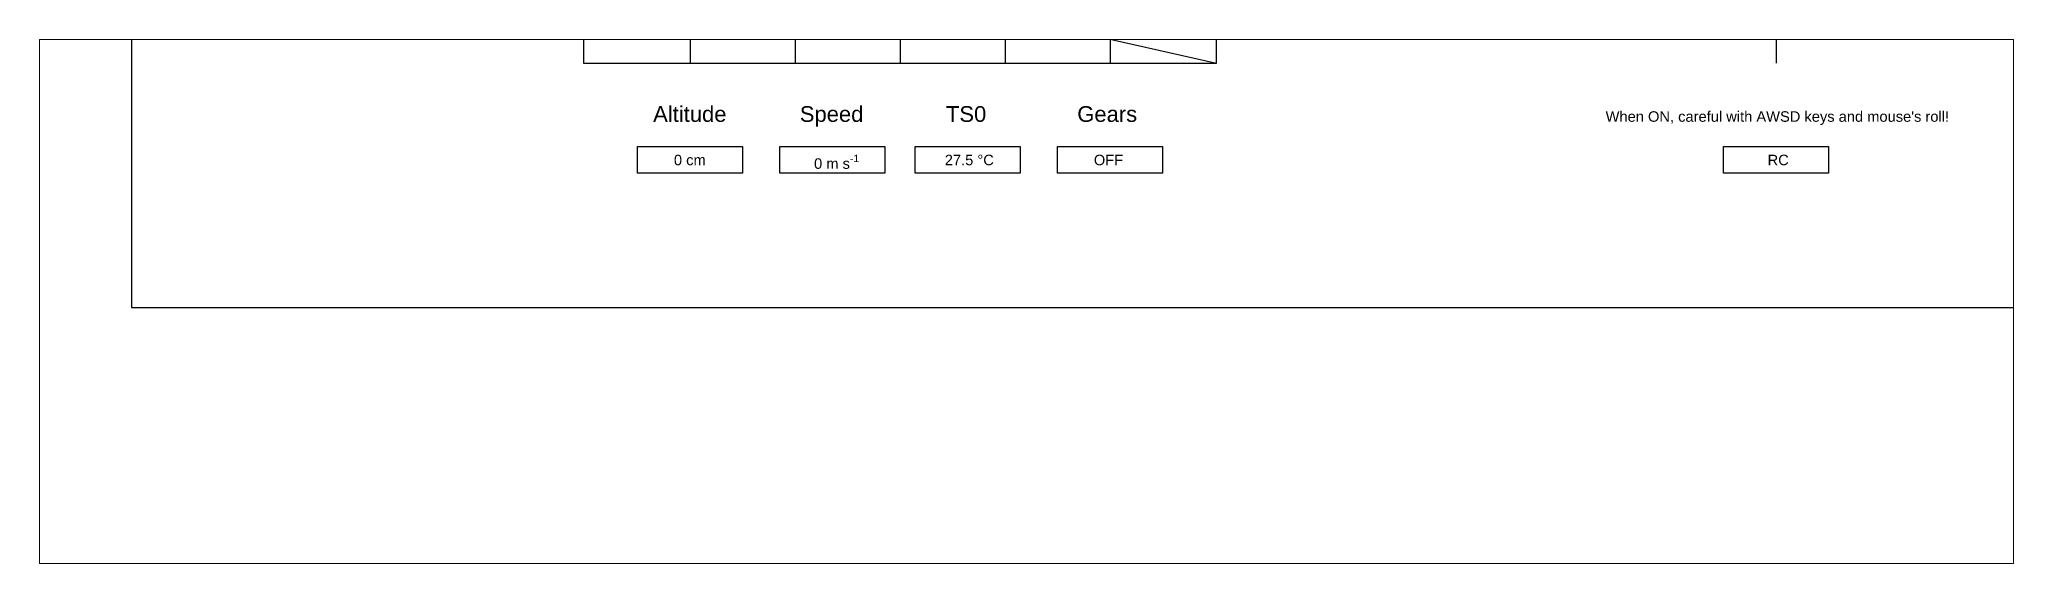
# Paper-space layout 'Layout1' of a CAD drawing. Header units: millimetres. Extents: x 14 to 249, y 73 to 135.
# The model-space entities are those that its viewports show. They can reach past a viewport. Long polylines and large blocks are cut down to what shows.
import ezdxf

# ---------------------------------------------------------------- set-up
doc = ezdxf.new("R2010")
doc.units = ezdxf.units.MM
doc.styles.get("Standard").update_dxf_attribs({"font": 'arial.ttf'})

msp = doc.modelspace()

# ---------------------------------------------------------------- linework, layer by layer
for p, q in [((0, 2000), (0, 0)), ((532, 732.7), (532, 232.7)), ((632, 732.7), (632, 232.7)), ((732, 732.7), (732, 232.7)), ((832, 732.7), (832, 232.7)), ((932, 732.7), (932, 232.7)), ((1566.5, 732.7), (1566.5, 232.7)), ((759.7, 294.1), (1033.5, 232.7)), ((0, 0), (2200, 0))]:
    msp.add_line(p, q)
for points in [[(1033.5, 232.7), (1033.5, 732.7), (430.5, 732.7), (430.5, 232.7)], [(482, 127.7), (482, 153.2), (582, 153.2), (582, 127.7)], [(617.6, 127.7), (617.6, 153.2), (717.6, 153.2), (717.6, 127.7)], [(746.3, 127.7), (746.3, 153.2), (846.3, 153.2), (846.3, 127.7)], [(882, 127.7), (882, 153.2), (982, 153.2), (982, 127.7)], [(1516.5, 127.7), (1516.5, 153.2), (1616.5, 153.2), (1616.5, 127.7)]]:
    msp.add_lwpolyline(points, close=True)

# ---------------------------------------------------------------- texts
at = {"attachment_point": 1}
for s, width, insert, char_height in [('Altitude', 226.47, (496.8, 191.7), 15), ('Speed', 226.47, (636.5, 191.7), 15), ('TS0', 226.47, (775.7, 191.7), 15), ('Gears', 226.47, (900.8, 191.7), 15), ("When ON, careful with AWSD keys and mouse's roll!", 1107.491, (1404.1, 186.8), 10), ('\\A1;0 cm', 100, (516.6, 145.4), 10), ('\\A1;0 m s{\\H0.7x;\\S-1^ ;}', 100, (650.1, 145.4), 10), ('\\A1;27.5 °C', 100, (774.6, 145.4), 10), ('\\A1;OFF', 100, (916.6, 145.4), 10), ('\\A1;RC', 100, (1558.4, 145.4), 10)]:
    msp.add_mtext_dynamic_manual_height_columns(s, width=width, gutter_width=12.5, heights=[0], dxfattribs=dict(at, insert=insert, char_height=char_height))

psp = doc.layouts.get("Layout1")

# ---------------------------------------------------------------- viewports
at = {"layer": '0', "view_target_point": (846.78, 0)}
psp.add_viewport(center=(131.2, 103.76), size=(235.05, 62.3758), view_center_point=(5.63, 5.66), view_height=499.006, dxfattribs=at)

doc.saveas('drawing.dxf')
